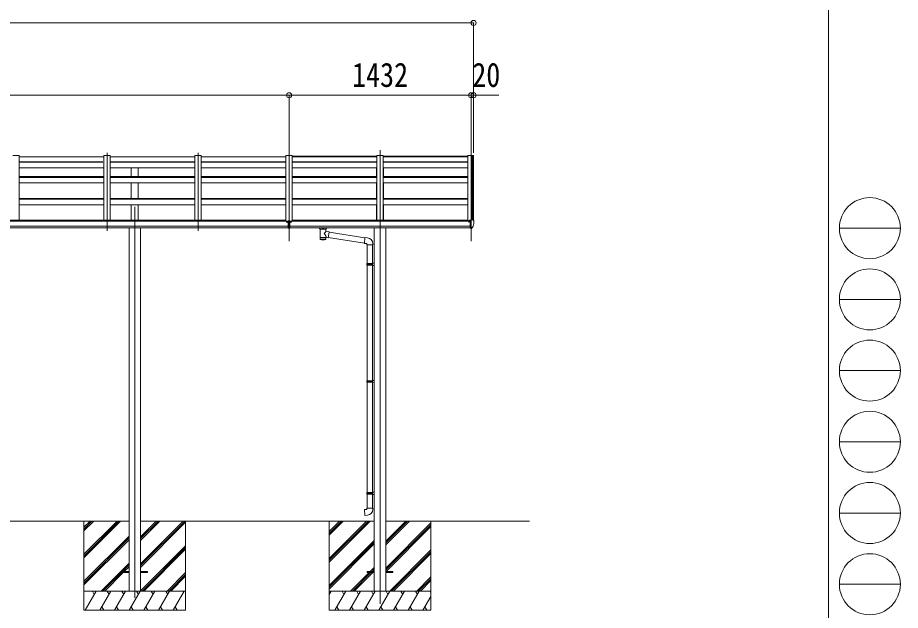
# Model space of a CAD drawing. Units: millimetres at full size, sheet at 1:40. Extents: x -11181 to 11305, y -7804 to 7716.
# Drawn here: x 4359 to 11305, y -4449 to 212 of the extents above; entities that cross this region are included whole.
import ezdxf
from ezdxf.enums import TextEntityAlignment as Align

# ---------------------------------------------------------------- set-up
doc = ezdxf.new("R2010")
doc.units = ezdxf.units.MM
doc.header["$LTSCALE"] = 40
doc.header["$PDMODE"] = 32
doc.header["$PDSIZE"] = 40
for name, color, linetype, lineweight in [('0-0_0', 7, 'Continuous', 9), ('0-1_本体', 4, 'Continuous', 9), ('0-2_部品', 7, 'Continuous', 9), ('0-8_PARTS2', 2, 'Continuous', 9), ('0-A_寸法', 6, 'Continuous', 9), ('F-0_240', 7, 'Continuous', 9)]:
    doc.layers.add(name, color=color, linetype=linetype, lineweight=lineweight)
doc.styles.add('ＭＳ ゴシック', font='')
doc.styles.get('ＭＳ ゴシック').set_extended_font_data('MS Gothic')

msp = doc.modelspace()

# ---------------------------------------------------------------- linework, layer by layer
at = {"layer": '0-0_0'}
for p, q in [((2025.62, -3747.1), (5235.22, -3747.1)), ((4880.42, -3795.7), (4929.01, -3747.1)), ((4880.42, -3809.84), (4943.16, -3747.1)), ((4880.42, -3823.98), (4957.3, -3747.1)), ((4880.42, -4036.11), (5169.43, -3747.1)), ((4880.42, -4021.97), (5155.29, -3747.1)), ((4880.42, -4007.83), (5141.15, -3747.1)), ((4880.42, -3747.1), (4880.42, -4447.1)), ((5325.62, -3871), (5449.51, -3747.1)), ((5325.62, -3885.14), (5463.66, -3747.1)), ((5325.62, -3899.28), (5477.8, -3747.1)), ((5325.62, -4097.27), (5675.79, -3747.1)), ((5325.62, -4083.13), (5661.65, -3747.1)), ((5325.62, -3747.1), (7165.22, -3747.1)), ((5680.42, -3747.1), (5680.42, -4447.1)), ((6810.42, -3747.18), (6810.42, -4447.18)), ((6810.42, -4041.36), (7104.6, -3747.18)), ((6810.42, -4055.5), (7118.74, -3747.18)), ((6810.42, -4069.64), (7132.88, -3747.18)), ((6810.42, -3857.51), (6920.75, -3747.18)), ((6810.42, -3843.37), (6906.61, -3747.18)), ((6810.42, -3829.23), (6892.46, -3747.18)), ((7255.62, -3747.18), (8386.62, -3747.18)), ((7255.62, -3932.81), (7441.25, -3747.18)), ((7255.62, -3918.67), (7427.11, -3747.18)), ((7255.62, -3904.53), (7412.96, -3747.18)), ((7610.42, -3747.18), (7610.42, -4447.18)), ((5325.62, -4111.41), (5680.42, -3756.62)), ((7255.62, -4116.66), (7610.42, -3761.86)), ((7255.62, -4130.8), (7610.42, -3776)), ((7257.89, -4142.67), (7610.42, -3790.15)), ((4880.42, -4219.96), (5235.22, -3865.16)), ((4880.42, -4234.1), (5235.22, -3879.3)), ((4880.42, -4248.25), (5235.22, -3893.45)), ((5325.62, -4295.26), (5680.42, -3940.46)), ((5337.92, -4297.1), (5680.42, -3954.6)), ((6810.42, -4253.49), (7165.22, -3898.69)), ((6810.42, -4267.63), (7165.22, -3912.83)), ((6810.42, -4281.78), (7165.22, -3926.98)), ((5352.06, -4297.1), (5680.42, -3968.75)), ((7287.22, -4297.18), (7610.42, -3973.99)), ((7301.37, -4297.18), (7610.42, -3988.13)), ((7315.51, -4297.18), (7610.42, -4002.28)), ((5015.41, -4297.1), (5235.22, -4077.29)), ((5184.06, -4142.59), (5235.22, -4091.44)), ((5029.55, -4297.1), (5180.42, -4146.24)), ((5043.69, -4297.1), (5189.2, -4151.59)), ((5198.2, -4142.59), (5235.22, -4105.58)), ((5535.91, -4297.1), (5680.42, -4152.59)), ((5550.05, -4297.1), (5680.42, -4166.74)), ((6978.86, -4297.18), (7124.36, -4151.68)), ((6993, -4297.18), (7138.5, -4151.68)), ((7007.14, -4297.18), (7152.64, -4151.68)), ((7133.36, -4142.68), (7165.22, -4110.82)), ((7147.5, -4142.68), (7165.22, -4124.97)), ((5564.19, -4297.1), (5680.42, -4180.88)), ((7499.36, -4297.18), (7610.42, -4186.12)), ((7513.5, -4297.18), (7610.42, -4200.27)), ((7527.64, -4297.18), (7610.42, -4214.41)), ((5680.42, -4297.1), (4880.42, -4297.1)), ((4890.71, -4447.1), (4977.31, -4297.1)), ((4962.31, -4323.08), (4947.31, -4297.1)), ((5006.18, -4447.1), (5092.78, -4297.1)), ((5077.78, -4323.08), (5062.78, -4297.1)), ((5121.65, -4447.1), (5208.25, -4297.1)), ((5193.25, -4323.08), (5178.25, -4297.1)), ((5237.12, -4447.1), (5323.72, -4297.1)), ((5308.72, -4323.08), (5293.72, -4297.1)), ((5352.59, -4447.1), (5439.19, -4297.1)), ((5424.19, -4323.08), (5409.19, -4297.1)), ((5468.06, -4447.1), (5554.66, -4297.1)), ((5524.66, -4297.1), (5539.66, -4323.08)), ((5583.53, -4447.1), (5670.13, -4297.1)), ((7610.42, -4297.18), (6810.42, -4297.18)), ((6810.42, -4324.68), (6826.3, -4297.18)), ((6855.16, -4447.18), (6941.77, -4297.18)), ((6926.77, -4323.16), (6911.76, -4297.18)), ((6970.63, -4447.18), (7057.24, -4297.18)), ((7042.23, -4323.16), (7027.23, -4297.18)), ((7086.1, -4447.18), (7172.71, -4297.18)), ((7157.71, -4323.16), (7142.7, -4297.18)), ((7201.57, -4447.18), (7288.18, -4297.18)), ((7273.18, -4323.16), (7258.17, -4297.18)), ((7317.04, -4447.18), (7403.65, -4297.18)), ((7388.65, -4323.16), (7373.65, -4297.18)), ((7432.51, -4447.18), (7519.12, -4297.18)), ((7489.12, -4297.18), (7504.12, -4323.16)), ((7604.59, -4297.18), (7610.42, -4307.28)), ((7547.98, -4447.18), (7610.42, -4339.04)), ((5021.17, -4421.12), (5036.17, -4447.1)), ((5136.65, -4421.12), (5151.65, -4447.1)), ((5252.12, -4421.12), (5267.11, -4447.1)), ((5367.58, -4421.12), (5382.58, -4447.1)), ((5483.05, -4421.12), (5498.05, -4447.1)), ((5598.53, -4421.12), (5613.52, -4447.1)), ((6870.16, -4421.2), (6885.16, -4447.18)), ((6985.63, -4421.2), (7000.63, -4447.18)), ((7101.1, -4421.2), (7116.1, -4447.18)), ((7216.57, -4421.2), (7231.57, -4447.18)), ((7332.04, -4421.2), (7347.04, -4447.18)), ((7447.51, -4421.2), (7462.51, -4447.18)), ((7562.98, -4421.2), (7577.98, -4447.18)), ((4880.42, -4447.1), (5680.42, -4447.1)), ((6810.42, -4447.18), (7610.42, -4447.18))]:
    msp.add_line(p, q, dxfattribs=at)
at = {"layer": '0-1_本体'}
for p, q in [((4371.42, -870.87), (4321.42, -870.87)), ((4371.42, -870.87), (4371.42, -1377.49)), ((4371.42, -883.87), (5037.42, -883.87)), ((5037.42, -870.87), (5037.42, -1377.49)), ((5087.42, -870.87), (5037.42, -870.87)), ((5087.42, -870.87), (5087.42, -1377.49)), ((5087.42, -883.87), (5753.42, -883.87)), ((5753.42, -870.87), (5753.42, -1377.49)), ((5803.42, -870.87), (5753.42, -870.87)), ((5803.42, -870.87), (5803.42, -1377.49)), ((5803.42, -883.87), (6469.42, -883.87)), ((6469.42, -870.87), (6469.42, -1387.89)), ((6519.42, -870.87), (6469.42, -870.87)), ((6519.42, -870.87), (6519.42, -1387.89)), ((7185.42, -876.95), (6519.42, -876.95)), ((6519.42, -883.87), (7185.42, -883.87)), ((7185.42, -870.87), (7185.42, -1381.19)), ((7235.42, -870.87), (7185.42, -870.87)), ((7235.42, -870.87), (7235.42, -1381.19)), ((7901.42, -876.95), (7235.42, -876.95)), ((7235.42, -883.87), (7901.42, -883.87)), ((7901.42, -870.87), (7901.42, -1387.89)), ((7937.34, -871.07), (7936.72, -872.69)), ((7937.42, -870.95), (7937.42, -1377.71)), ((7945.47, -871.29), (7937.63, -870.88)), ((7946.41, -872.17), (7946.42, -1384.26)), ((4371.42, -921.66), (5030.24, -921.66)), ((4371.42, -924.77), (5030.24, -924.77)), ((4371.42, -969.42), (5037.42, -969.42)), ((5087.42, -921.66), (5753.42, -921.66)), ((5087.42, -924.77), (5753.42, -924.77)), ((5087.42, -969.42), (5753.42, -969.42)), ((5252.92, -1036.33), (5252.92, -969.42)), ((5307.92, -1036.33), (5307.92, -969.42)), ((5803.42, -921.66), (6469.42, -921.66)), ((5803.42, -924.77), (6469.42, -924.77)), ((5803.42, -969.42), (6469.42, -969.42)), ((6519.42, -921.66), (7185.42, -921.66)), ((6519.42, -924.77), (7185.42, -924.77)), ((6519.42, -969.42), (7185.42, -969.42)), ((7182.92, -1036.39), (7182.92, -969.48)), ((7235.42, -921.66), (7901.42, -921.66)), ((7235.42, -924.77), (7901.42, -924.77)), ((7235.42, -969.42), (7901.42, -969.42)), ((7237.92, -1036.39), (7237.92, -969.48)), ((4371.42, -1037.67), (5037.42, -1037.67)), ((5087.42, -1037.67), (5753.42, -1037.67)), ((5803.42, -1037.67), (6469.42, -1037.67)), ((6519.42, -1037.67), (7185.42, -1037.67)), ((7235.42, -1037.67), (7901.42, -1037.67)), ((4371.42, -1043.86), (5037.42, -1043.86)), ((4371.42, -1087.68), (5037.42, -1087.68)), ((5087.42, -1043.86), (5753.42, -1043.86)), ((5087.42, -1087.68), (5753.42, -1087.68)), ((5252.92, -1209.22), (5252.92, -1087.68)), ((5307.92, -1209.22), (5307.92, -1087.68)), ((5803.42, -1043.86), (6469.42, -1043.86)), ((5803.42, -1087.68), (6469.42, -1087.68)), ((6519.42, -1043.86), (7185.42, -1043.86)), ((6519.42, -1087.68), (7185.42, -1087.68)), ((7182.92, -1209.28), (7182.92, -1087.74)), ((7235.42, -1043.86), (7901.42, -1043.86)), ((7235.42, -1087.68), (7901.42, -1087.68)), ((7237.92, -1209.28), (7237.92, -1087.74)), ((4371.42, -1209.22), (5037.42, -1209.22)), ((4371.42, -1216.22), (5037.42, -1216.22)), ((5087.42, -1209.22), (5753.42, -1209.22)), ((5087.42, -1216.22), (5753.42, -1216.22)), ((5803.42, -1209.22), (6469.42, -1209.22)), ((5803.42, -1216.22), (6469.42, -1216.22)), ((6519.42, -1209.22), (7185.42, -1209.22)), ((6519.42, -1216.22), (7185.42, -1216.22)), ((7235.42, -1209.22), (7901.42, -1209.22)), ((7235.42, -1216.22), (7901.42, -1216.22)), ((4371.42, -1259.77), (5037.42, -1259.77)), ((5087.42, -1259.77), (5753.42, -1259.77)), ((5252.92, -1381.19), (5252.92, -1259.77)), ((5307.92, -1381.19), (5307.92, -1259.77)), ((5803.42, -1259.77), (6469.42, -1259.77)), ((6519.42, -1259.77), (7185.42, -1259.77)), ((7182.92, -1381.24), (7182.92, -1259.83)), ((7235.42, -1259.77), (7901.42, -1259.77)), ((7237.92, -1381.24), (7237.92, -1259.83)), ((6487.92, -1387.89), (772.92, -1387.89)), ((6464.42, -1381.19), (796.42, -1381.19)), ((6464.42, -1387.89), (6464.42, -1381.19)), ((7919.92, -1387.89), (6500.92, -1387.89)), ((6524.42, -1387.89), (6524.42, -1381.19)), ((7896.42, -1381.19), (6524.42, -1381.19)), ((7896.42, -1387.89), (7896.42, -1381.19)), ((772.92, -1429.12), (6487.92, -1429.12)), ((6487.92, -1440.96), (772.92, -1440.89)), ((5235.22, -1441.05), (5235.22, -4297.12)), ((5325.62, -1441.05), (5325.62, -4297.12)), ((6500.92, -1429.12), (7919.92, -1429.12)), ((7919.92, -1440.96), (6500.92, -1440.95)), ((7165.22, -1441.11), (7165.22, -4297.18)), ((7255.62, -1441.11), (7255.62, -4297.18))]:
    msp.add_line(p, q, dxfattribs=at)
msp.add_lwpolyline([(7936.72, -1377.71), (7936.72, -870.87), (7901.42, -870.87)], dxfattribs=at)
msp.add_circle((7912.44, -1392.63), 3, dxfattribs=at)
for centre, radius, start, end in [((7937.62, -871.18), 0.301, 87.13321, 158.93673), ((7945.42, -872.29), 1, 6.67014, 87)]:
    msp.add_arc(centre, radius, start, end, dxfattribs=at)
at = {"layer": '0-2_部品'}
for p, q in [((6487.92, -1385.55), (6487.92, -1444.41)), ((7909.92, -1383.58), (7909.92, -1387.91)), ((7924.92, -1382.42), (7910.92, -1382.48)), ((7914.42, -1382.46), (7914.42, -1380.56)), ((7915.24, -1380.15), (7924.92, -1379.43)), ((7919.92, -1387.47), (7926.42, -1387.07)), ((7924.92, -1378.65), (7926.42, -1378.65)), ((7924.92, -1378.65), (7924.92, -1384.82)), ((7926.42, -1446.23), (7926.42, -1377.73)), ((7941.51, -1378.3), (7945.57, -1384.11)), ((7948.42, -1387.1), (7948.42, -1387.73)), ((6479.94, -1393.23), (6479.94, -1394.88)), ((6479.94, -1394.13), (6480.94, -1394.13)), ((6480.94, -1394.88), (6480.94, -1393.23)), ((6481.94, -1393.98), (6482.94, -1393.98)), ((6487.92, -1431.25), (6500.92, -1431.25)), ((6506.89, -1393.98), (6505.89, -1393.98)), ((6507.89, -1393.23), (6507.89, -1394.88)), ((6507.89, -1394.13), (6508.89, -1394.13)), ((6508.89, -1394.88), (6508.89, -1393.23)), ((6734.91, -1447.3), (6734.91, -1441.18)), ((6739.01, -1451.8), (6739, -1532.09)), ((6784.81, -1469.37), (6784.81, -1451.78)), ((6788.91, -1447.3), (6788.91, -1441.18)), ((7914.92, -1392.65), (7914.62, -1392.65)), ((7915.44, -1392.65), (7914.92, -1392.65)), ((7919.92, -1443.03), (7925.42, -1443.03)), ((7925.92, -1444.03), (7925.42, -1443.03)), ((7926.42, -1444.03), (7925.92, -1444.03)), ((7927.92, -1446.14), (7926.42, -1446.23)), ((7927.92, -1446.14), (7931.63, -1445.91)), ((7934.04, -1444.42), (7943.79, -1429.04)), ((6810.04, -1473.28), (6784.81, -1469.36)), ((6784.83, -1532.09), (6784.81, -1515.46)), ((6784.81, -1515.71), (6803.02, -1518.54)), ((6810.04, -1473.28), (6803.02, -1518.54)), ((7087.48, -1560.88), (6803.29, -1516.79)), ((7091.15, -1518.95), (6809.72, -1475.29)), ((7112.14, -1519.01), (7091.3, -1517.19)), ((7107.22, -1574.76), (7153.22, -1574.76)), ((7109.22, -1574.76), (7109.22, -1721.64)), ((7151.22, -1574.76), (7151.22, -1719.08)), ((7153.22, -1574.76), (7153.22, -1563.84)), ((7107.22, -1723.64), (7108.22, -1721.64)), ((7107.22, -1723.64), (7151.22, -1723.64)), ((7107.22, -1723.64), (7107.22, -1731.64)), ((7107.22, -1731.64), (7151.22, -1731.64)), ((7107.22, -1731.64), (7108.22, -1733.64)), ((7108.22, -1721.64), (7151.22, -1721.64)), ((7108.22, -1733.64), (7151.22, -1733.64)), ((7109.22, -1733.64), (7109.22, -2643.62)), ((7146.74, -1723.64), (7146.31, -1721.64)), ((7149.22, -1719.14), (7165.22, -1718.67)), ((7149.22, -1721.14), (7149.22, -1719.14)), ((7149.22, -1721.14), (7151.22, -1721.14)), ((7149.22, -1736.14), (7149.22, -1734.14)), ((7149.22, -1736.14), (7165.22, -1736.61)), ((7151.22, -1736.2), (7151.22, -2641.06)), ((7165.22, -1718.67), (7165.22, -1736.61)), ((7107.22, -2645.62), (7108.22, -2643.62)), ((7107.22, -2645.62), (7151.22, -2645.62)), ((7107.22, -2645.62), (7107.22, -2653.62)), ((7107.22, -2653.62), (7151.22, -2653.62)), ((7107.22, -2653.62), (7108.22, -2655.62)), ((7108.22, -2643.62), (7151.22, -2643.62)), ((7108.22, -2655.62), (7151.22, -2655.62)), ((7109.22, -2655.62), (7109.22, -3522.99)), ((7146.74, -2645.62), (7146.31, -2643.62)), ((7149.22, -2641.12), (7165.22, -2640.65)), ((7149.22, -2643.12), (7149.22, -2641.12)), ((7149.22, -2643.12), (7151.22, -2643.12)), ((7149.22, -2658.12), (7149.22, -2656.12)), ((7149.22, -2658.12), (7165.22, -2658.59)), ((7151.22, -2658.18), (7151.22, -3520.43)), ((7165.22, -2640.65), (7165.22, -2658.59)), ((7107.22, -3524.99), (7108.22, -3522.99)), ((7107.22, -3524.99), (7151.22, -3524.99)), ((7107.22, -3524.99), (7107.22, -3532.99)), ((7107.22, -3532.99), (7151.22, -3532.99)), ((7107.22, -3532.99), (7108.22, -3534.99)), ((7108.22, -3522.99), (7151.22, -3522.99)), ((7108.22, -3534.99), (7151.22, -3534.99)), ((7109.22, -3534.99), (7109.22, -3644.99)), ((7146.74, -3524.99), (7146.31, -3522.99)), ((7149.22, -3520.49), (7165.22, -3520.02)), ((7149.22, -3522.49), (7149.22, -3520.49)), ((7149.22, -3522.49), (7151.22, -3522.49)), ((7149.22, -3537.49), (7149.22, -3535.49)), ((7149.22, -3537.49), (7165.22, -3537.96)), ((7151.22, -3537.55), (7151.22, -3644.99)), ((7165.22, -3520.02), (7165.22, -3537.96)), ((7107.22, -3644.99), (7153.22, -3644.99)), ((7107.22, -3654.99), (7107.22, -3644.99)), ((7153.22, -3644.99), (7153.22, -3655.91))]:
    msp.add_line(p, q, dxfattribs=at)
at = {"layer": '0-2_部品', "color": 4}
for p, q in [((5180.22, -4142.59), (5180.22, -4151.59)), ((5180.22, -4142.59), (5235.22, -4142.59)), ((5180.22, -4151.59), (5235.22, -4151.59)), ((5325.22, -4142.59), (5380.22, -4142.59)), ((5325.22, -4151.59), (5380.22, -4151.59)), ((5380.22, -4142.59), (5380.22, -4151.59)), ((7110.42, -4142.67), (7165.42, -4142.67)), ((7110.42, -4142.67), (7110.42, -4151.67)), ((7110.42, -4151.67), (7165.42, -4151.67)), ((7255.42, -4142.67), (7310.42, -4142.67)), ((7255.42, -4151.67), (7310.42, -4151.67)), ((7310.42, -4142.67), (7310.42, -4151.67))]:
    msp.add_line(p, q, dxfattribs=at)
at = {"layer": '0-2_部品'}
for points in [[(6487.92, -1385.55), (6500.92, -1385.55), (6500.92, -1444.41), (6487.92, -1444.41)], [(7915.24, -1380.15), (7915.07, -1380.17), (7914.92, -1380.2), (7914.77, -1380.24), (7914.65, -1380.29), (7914.55, -1380.35), (7914.48, -1380.42), (7914.43, -1380.49), (7914.42, -1380.56)], [(7919.92, -1443.03), (7919.92, -1384.82), (7924.92, -1384.82)], [(7926.42, -1377.73), (7938.42, -1377.73), (7940.75, -1377.88)], [(6478.94, -1393.08), (6477.94, -1393.08), (6477.94, -1393.98), (6478.94, -1393.98)], [(6480.94, -1392.18), (6480.94, -1391.28), (6479.94, -1391.28), (6479.94, -1392.18)], [(6479.94, -1394.88), (6479.94, -1395.78), (6480.94, -1395.78), (6480.94, -1394.88)], [(6482.94, -1393.98), (6482.94, -1393.08), (6481.94, -1393.08)], [(6505.89, -1393.98), (6505.89, -1393.08), (6506.89, -1393.08)], [(6507.89, -1392.18), (6507.89, -1391.28), (6508.89, -1391.28), (6508.89, -1392.18)], [(6508.89, -1394.88), (6508.89, -1395.78), (6507.89, -1395.78), (6507.89, -1394.88)], [(6509.89, -1393.08), (6510.89, -1393.08), (6510.89, -1393.98), (6509.89, -1393.98)], [(6734.95, -1447.35), (6734.93, -1447), (6735.18, -1446.04), (6735.7, -1445.16), (6736.5, -1444.32), (6737.61, -1443.52), (6739.01, -1442.8)], [(6734.95, -1447.24), (6734.93, -1447.6), (6735.18, -1448.55), (6735.7, -1449.44), (6736.5, -1450.27), (6737.61, -1451.07), (6739.01, -1451.8)], [(6784.81, -1442.81), (6785.05, -1442.9), (6786.4, -1443.64), (6787.52, -1444.48), (6788.27, -1445.35), (6788.73, -1446.25), (6788.9, -1447.14)], [(6784.81, -1451.78), (6785.05, -1451.69), (6786.4, -1450.96), (6787.52, -1450.11), (6788.27, -1449.24), (6788.73, -1448.34), (6788.9, -1447.46)], [(7909.92, -1391.03), (7909.92, -1392.65), (7909.44, -1392.65)], [(7914.62, -1391.46), (7914.62, -1392.65), (7909.92, -1392.65)], [(7926.42, -1432.34), (7923.25, -1431.93), (7919.92, -1431.51)], [(7091.3, -1517.19), (7087.29, -1563.01), (7107.22, -1564.76), (7107.22, -1574.76)], [(7146.74, -1723.64), (7146.74, -1731.64), (7146.31, -1733.64)], [(7149.22, -1734.14), (7151.22, -1734.14), (7151.22, -1721.14)], [(7146.74, -2645.62), (7146.74, -2653.62), (7146.31, -2655.62)], [(7149.22, -2656.12), (7151.22, -2656.12), (7151.22, -2643.12)], [(7146.74, -3524.99), (7146.74, -3532.99), (7146.31, -3534.99)], [(7149.22, -3535.49), (7151.22, -3535.49), (7151.22, -3522.49)], [(7112.14, -3700.74), (7091.3, -3702.56), (7087.29, -3656.73), (7107.22, -3654.99)]]:
    msp.add_lwpolyline(points, dxfattribs=at)
for centre, radius, start, end in [((7940.69, -1378.87), 1, 35, 86.5), ((7755.93, -1387.73), 192.49, 347.8767, 359.9992), ((7945.42, -1387.1), 3, 0, 87), ((6751.98, -1492.51), 51.38, 92.46126, 104.61963), ((6771.87, -1492.51), 51.38, 75.38037, 87.53874), ((7912.42, -1392.65), 2.5, 28.35764, 180), ((7912.42, -1392.65), 2.5, 0, 28.35764), ((7931.44, -1442.92), 3, 273.5, 330), ((7941.19, -1427.54), 3, 330, 348.16652), ((7108.22, -1563.84), 45, 0, 85), ((7108.22, -3655.91), 45, 275, 0)]:
    msp.add_arc(centre, radius, start, end, dxfattribs=at)
for centre, major_axis in [((6480.44, -1393.23), (5.9, 0)), ((6508.39, -1393.23), (-5.9, 0))]:
    msp.add_ellipse(centre, major_axis=major_axis, ratio=0.9, dxfattribs=at)
for centre, major_axis, ratio, start_param, end_param in [((6480.44, -1393.53), (5.9, 0), 0.9, 6.2831853, 9.424778), ((6508.39, -1393.53), (-5.9, 0), 0.9, 3.1415927, 6.2831853), ((7910.92, -1383.58), (0.02, 1.1), 0.906239, 0.0206394, 1.5914357), ((6478.94, -1392.18), (-1, 0), 0.9, 1.5707963, 3.1415927), ((6478.94, -1394.88), (1, 0), 0.9, 6.2831853, 7.8539816), ((6478.94, -1393.23), (1, 0), 0.9, 6.2831853, 6.9023328), ((6481.94, -1392.18), (1, 0), 0.9, 3.1415927, 4.712389), ((6481.94, -1393.23), (-1, 0), 0.9, 5.6640378, 6.2831853), ((6481.94, -1394.88), (-1, 0), 0.9, 4.712389, 6.2831853), ((6506.89, -1392.18), (-1, 0), 0.9, 1.5707963, 3.1415927), ((6506.89, -1394.88), (1, 0), 0.9, 6.2831853, 7.8539816), ((6506.89, -1393.23), (1, 0), 0.9, 6.2831853, 6.9023328), ((6509.89, -1392.18), (1, 0), 0.9, 3.1415927, 4.712389), ((6509.89, -1393.23), (-1, 0), 0.9, 5.6640378, 6.2831853), ((6509.89, -1394.88), (-1, 0), 0.9, 4.712389, 6.2831853), ((6761.91, -1452.99), (-22.91, -0.42), 0.072511, 4.711586, 6.2823824), ((6761.94, -1451.36), (-22.91, -0.42), 0.072511, 4.711586, 6.2823824), ((6761.89, -1451.37), (22.92, -0.42), 0.07247, 0.0008089, 1.5716053), ((6761.89, -1452.99), (22.92, -0.42), 0.07247, 0.0008089, 1.5716053), ((6772.91, -1447.3), (16, 0), 0.361356, 0, 0.0194874), ((6772.91, -1447.3), (16, 0), 0.361356, 6.2636979, 6.2831853), ((6761.91, -1519.65), (22.91, 0), 0.122865, 6.2831853, 9.424778), ((6761.91, -1488.92), (-22.81, 26.62), 0.234429, 3.1563334, 4.5976381), ((6764.47, -1491.56), (20.32, 22.25), 0.045535, 4.9756507, 6.2441899), ((6761.91, -1532.09), (22.92, 0), 0.101955, 6.2829723, 9.4248207), ((6761.91, -1532.09), (22.92, 0), 0.101955, 3.1415499, 6.2833984)]:
    msp.add_ellipse(centre, major_axis=major_axis, ratio=ratio, start_param=start_param, end_param=end_param, dxfattribs=at)
at = {"layer": '0-8_PARTS2'}
for p, q in [((6494.42, -1544.84), (6494.42, -829.57)), ((7210.42, -829.57), (7210.42, -4397.18)), ((7926.42, -1544.84), (7926.42, -829.57)), ((5062.42, -850.13), (5062.42, -1464.31)), ((5778.42, -850.13), (5778.42, -1464.31)), ((5280.42, -1275.5), (5280.42, -4350.73))]:
    msp.add_line(p, q, dxfattribs=at)
at = {"layer": '0-A_寸法'}
for p, q in [((746.42, 170.75), (7946.41, 170.75)), ((7946.41, 170.75), (7946.41, -398.09)), ((766.42, -398.09), (6494.42, -398.09)), ((6494.42, -398.09), (6494.42, -850.13)), ((6494.42, -398.09), (7926.42, -398.09)), ((7926.42, -398.09), (7926.42, -850.13)), ((7926.42, -398.09), (7946.41, -398.09)), ((7946.41, -398.09), (7946.41, -850.13)), ((7946.41, -398.09), (8146.41, -398.09))]:
    msp.add_line(p, q, dxfattribs=at)
for p in [(7946.41, 170.75), (6494.42, -398.09), (7926.42, -398.09), (7946.41, -398.09)]:
    msp.add_point(p, dxfattribs=at)
at = {"layer": 'F-0_240', "color": 5}
msp.add_line((10739.39, 7716.46), (10739.39, -7803.54), dxfattribs=at)
at = {"layer": 'F-0_240', "color": 4}
for p, q in [((10824.88, -1443.54), (11304.88, -1443.54)), ((10824.88, -2003.54), (11304.88, -2003.54)), ((10824.88, -2563.54), (11304.88, -2563.54)), ((10824.88, -3123.54), (11304.88, -3123.54)), ((10824.88, -3683.54), (11304.88, -3683.54)), ((10824.88, -4243.54), (11304.88, -4243.54))]:
    msp.add_line(p, q, dxfattribs=at)
for centre in [(11064.88, -1443.54), (11064.88, -2003.54), (11064.88, -2563.54), (11064.88, -3123.54), (11064.88, -3683.54), (11064.88, -4243.54)]:
    msp.add_circle(centre, 240, dxfattribs=at)

# ---------------------------------------------------------------- texts
at = {"layer": '0-A_寸法', "color": 7, "style": 'ＭＳ ゴシック', "width": 0.85}
for s, p in [('1432', (6990.42, -390.09)), ('20', (7936.41, -390.09))]:
    msp.add_text(s, height=190.6, dxfattribs=at).set_placement(p, align=Align.BOTTOM_LEFT)

doc.saveas('drawing.dxf')
